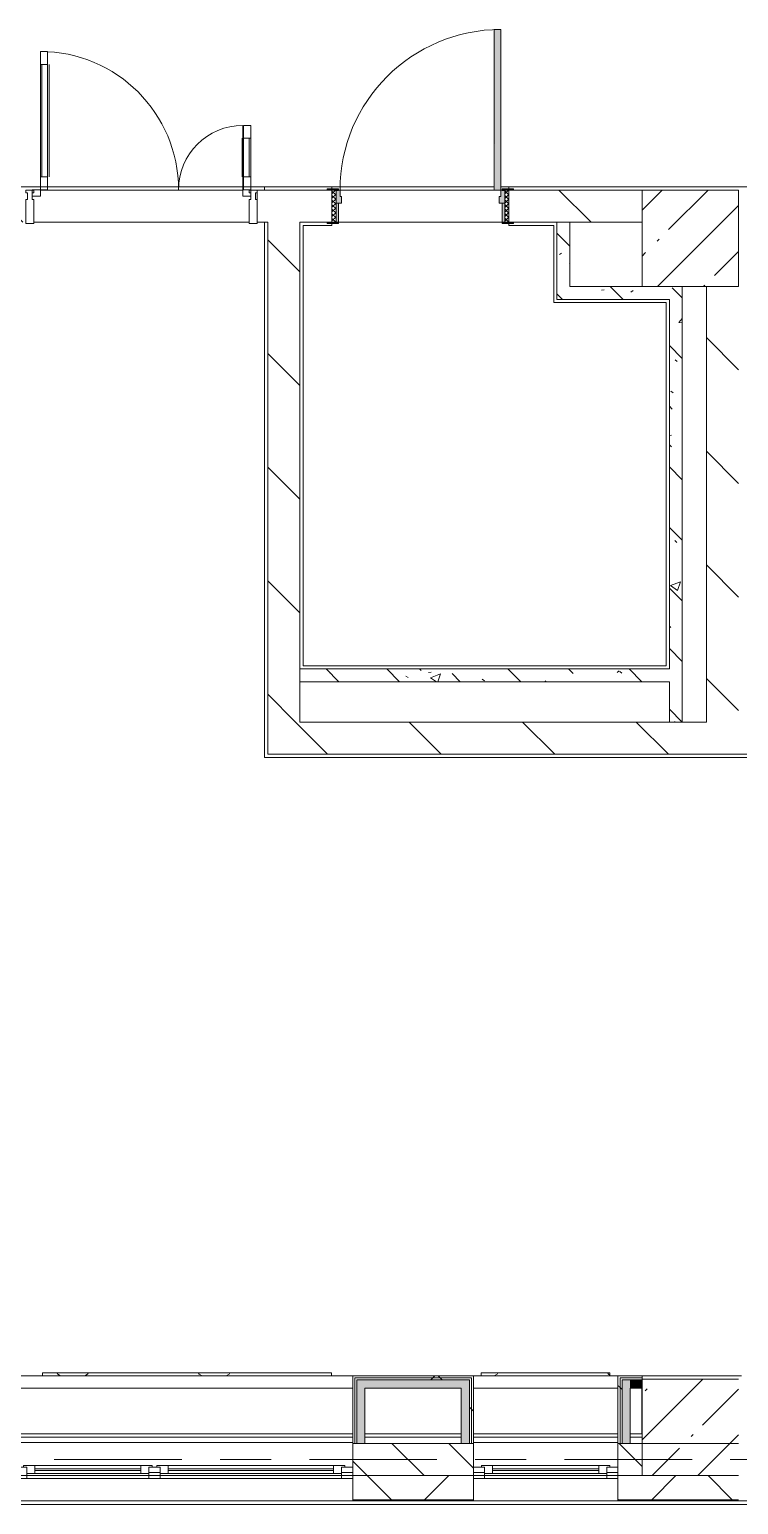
# Model space of a CAD drawing. Header units: millimetres. Extents: x 54725 to 263872, y -8553 to 29614.
# Drawn here: x 149709 to 154122, y -280 to 8900 of the extents above; entities that cross this region are included whole.
import ezdxf

# ---------------------------------------------------------------- set-up
doc = ezdxf.new("R2010")
doc.units = ezdxf.units.MM
doc.linetypes.add('Осевая', pattern=[1587.5, 317.5, -238.125, 793.75, -238.125])
for name, color, linetype, lineweight, true_color in [('A-DETL-GENF-4', 7, 'Continuous', 5, 0xaaaaaa), ('A-DOOR-3', 7, 'Continuous', 5, 0xaaaaaa), ('A-DOOR-4', 7, 'Continuous', 5, 0xe2e2e2), ('A-DOOR-FRAM-2', 7, 'Continuous', 5, 0xe2e2e2), ('A-DOOR-FRAM-3', 7, 'Continuous', 5, 0xaaaaaa), ('A-FLOR-1', 7, 'Continuous', 5, 0xaaaaaa), ('I-WALL-1', 7, 'Continuous', 5, 0xe7e7e7), ('I-WALL-5', 7, 'Continuous', 5, 0x787878), ('Знаки-1', 7, 'Continuous', 5, 0x787878)]:
    doc.layers.add(name, color=color, linetype=linetype, lineweight=lineweight, true_color=true_color)
for name, color, linetype, lineweight in [('A-GLAZ-2', 7, 'Continuous', 5), ('A-GLAZ-CWMG-3', 7, 'Continuous', 5), ('A-WALL', 7, 'Continuous', 9), ('A-WALL-4', 7, 'Continuous', 5), ('I-WALL-3', 7, 'Continuous', 5), ('S-COLS', 7, 'Continuous', 5), ('Знаки', 7, 'Continuous', 5), ('Оси-2', 7, 'Осевая', 9)]:
    doc.layers.add(name, color=color, linetype=linetype, lineweight=lineweight)
pattern_1 = [(135, (136861.56, 0), (-353.553, -353.553), [])]
pattern_2 = [(135, (136861.56, 0), (-377.17, -377.17), [533.4, -88.9, 17.78, -88.9]), (135, (136861.56, 376.94), (-377.17, -377.17), []), (50, (136861.56, 0), (637.645, -55.787), [66.675, -733.425]), (355, (136861.56, 0), (-123.35, 668.7), [53.34, -586.74]), (100.451, (136914.7, -4.65), (514.299, 612.908), [56.665, -623.315]), (46.184, (136861.6, 177.8), (948.776, -147.15), [100.01, -1100.137]), (96.636, (136940.6, 165.5), (830.91, 865.997), [85, -934.973]), (351.184, (136861.6, 177.8), (830.92, 865.99), [80.01, -880.11]), (21, (136950.46, 133.35), (530.65, -357.928), [66.675, -733.425]), (326, (136950.46, 133.35), (216.308, 644.658), [53.34, -586.74]), (71.451, (136994.7, 103.5), (746.96, 286.724), [56.665, -623.315]), (37.5, (136861.56, 0), (10.8105, 295.9426), [16.764, -562.864, 16.764, -578.866, -588.962]), (37.5, (136861.56, 0), (10.8105, 295.9426), [-1175.258, 16.764, -572.198]), (7.5, (136861.56, 0), (233.869, 350.632), [16.764, -322.834, 16.764, -549.529, -224.472]), (7.5, (136861.56, 0), (233.869, 350.632), [-905.891, 16.764, -207.708]), (327.5, (136663.31, 0), (474.5678, -20.0513), [16.764, -205.486, 16.764, -676.656, -920.115]), (327.5, (136663.31, 0), (474.5678, -20.0513), [-915.67, 16.764, -903.351]), (317.5, (136574.4, 0), (518.452, 88.993), [16.764, -272.161, 16.764, -443.738, -653.415]), (317.5, (136574.4, 0), (518.452, 88.993), [-749.427, 16.764, -636.651])]
pattern_3 = [(45, (136861.56, 0), (-530.33, 530.33), []), (135, (136861.56, 0), (-530.33, -530.33), [])]

# ---------------------------------------------------------------- blocks, each defined once
blk = doc.blocks.new('120_Окно_СКБ_2Ст - 120_Окно_СКБ_2Ст 2100х2500 _мал створка справа_-22445857-Общий план 1 этажа с размещением фрагментов 1_10-1_12')
at = {"layer": 'A-GLAZ-2'}
for p, q in [((-1050, -127), (-1050, -57)), ((-1050, -57), (-980, -57)), ((1050, -57), (-1050, -57)), ((-980, -57), (-980, -127)), ((150, -87), (-980, -87)), ((-980, -87), (-980, -127)), ((-930, -137), (-930, -87)), ((100, -137), (100, -87)), ((150, -127), (150, -57)), ((150, -57), (220, -57)), ((150, -127), (150, -87)), ((220, -57), (220, -127)), ((980, -87), (220, -87)), ((220, -87), (220, -127)), ((270, -137), (270, -87)), ((930, -137), (930, -87)), ((980, -127), (980, -57)), ((980, -57), (1050, -57)), ((980, -127), (980, -87)), ((1050, -57), (1050, -127)), ((-980, -127), (-1050, -127)), ((-1050, -127), (-1000, -127)), ((-980, -127), (-1000, -127)), ((-1000, -127), (-1000, -137)), ((-1000, -137), (170, -137)), ((170, -137), (-1000, -137)), ((-930, -107), (100, -107)), ((100, -117), (-930, -117)), ((220, -127), (150, -127)), ((170, -127), (150, -127)), ((170, -127), (200, -127)), ((170, -137), (170, -127)), ((220, -127), (200, -127)), ((200, -127), (200, -137)), ((200, -137), (1000, -137)), ((1000, -137), (200, -137)), ((270, -107), (930, -107)), ((930, -117), (270, -117)), ((1050, -127), (980, -127)), ((1000, -127), (980, -127)), ((1000, -127), (1050, -127)), ((1000, -137), (1000, -127))]:
    blk.add_line(p, q, dxfattribs=at)
blk = doc.blocks.new('120_Окно_СКБ_1Ст - 120_Окно_СКБ_1Ст 900х2500_h_-V153-Общий план 1 этажа с размещением фрагментов 1_10-1_12')
at = {"layer": 'A-GLAZ-2'}
for p, q in [((-450, -127), (-450, -57)), ((-450, -57), (-380, -57)), ((450, -57), (-450, -57)), ((-380, -57), (-380, -127)), ((380, -87), (-380, -87)), ((-380, -87), (-380, -127)), ((-330, -137), (-330, -87)), ((330, -137), (330, -87)), ((380, -127), (380, -57)), ((380, -57), (450, -57)), ((380, -127), (380, -87)), ((450, -57), (450, -127)), ((-380, -127), (-450, -127)), ((-450, -127), (-400, -127)), ((-380, -127), (-400, -127)), ((-400, -127), (-400, -137)), ((-400, -137), (400, -137)), ((400, -137), (-400, -137)), ((-330, -107), (330, -107)), ((330, -117), (-330, -117)), ((450, -127), (380, -127)), ((400, -127), (380, -127)), ((400, -127), (450, -127)), ((400, -137), (400, -127))]:
    blk.add_line(p, q, dxfattribs=at)
blk = doc.blocks.new('BSC_Колонна _Прямоугольная - 600х600-V231-Общий план 1 этажа с размещением фрагментов 1_10-1_12')
at = {"layer": 'S-COLS'}
h = blk.add_hatch(dxfattribs=at)
h.set_pattern_fill('FP_180', color=256, style=0, pattern_type=2)
h.set_pattern_definition([(45, (-16960, -7600), (-285.123, 285.123), []), (45, (-16674.88, -7600), (-285.123, 285.123), [504.031, -100.806, 16.764, -84.042])])
h.paths.add_polyline_path([(100, -300), (300, -300), (300, 300), (-300, 300), (-300, -300)])
for p, q in [((300, 300), (-300, 300)), ((-300, 300), (-300, -300)), ((300, -300), (300, 300)), ((-300, -300), (300, -300))]:
    blk.add_line(p, q, dxfattribs=at)
blk = doc.blocks.new('110_Дверь_СКБ_1Ст_Внутренняя1 - Д-4 1100x2100h_су мгн-31800557-Общий план 1 этажа с размещением фрагментов 1_10-1_12')
at = {"layer": 'A-DOOR-3'}
h = blk.add_hatch(dxfattribs=at)
h.set_pattern_fill('FP_20', color=256, style=0, pattern_type=2)
h.set_pattern_definition([(135, (1751.41, 164.685), (-14.14214, -14.14214), []), (225, (1751.41, 164.685), (14.14214, -14.14214), [])])
h.paths.add_polyline_path([(562.5, 100), (537.5, 100), (537.5, -100), (562.5, -100)])
at = {"layer": 'A-DOOR-4'}
h = blk.add_hatch(color=256, dxfattribs=at)
h.paths.add_polyline_path([(537.5, 100), (512.5, 100), (512.5, 60), (502.5, 60), (502.5, 20), (537.5, 20)])
h.paths.add_polyline_path([(-477.5, 20), (-477.5, 60), (-487.5, 60), (-487.5, 100), (-512.5, 100), (-512.5, 20), (-487.5, 20)])
at = {"layer": 'A-DOOR-FRAM-2'}
for points in [[(512.5, 100), (512.5, 1100), (472.5, 1100), (477.4, 100)], [(-497.5, 100), (-497.5, 108), (-567.5, 108), (-567.5, 100), (-512.5, 100)], [(592.5, 108), (522.5, 108), (522.5, 100), (592.5, 100)], [(-497.5, 20), (-512.5, 20), (-512.5, -100), (-497.5, -100), (-497.5, -2.9)], [(537.5, -100), (537.5, 20), (522.5, 20), (522.5, -100)], [(-497.5, -108), (-497.5, -100), (-567.5, -100), (-567.5, -108), (-512.5, -108)], [(592.5, -100), (522.5, -100), (522.5, -108), (592.5, -108)]]:
    blk.add_hatch(color=256, dxfattribs=at).paths.add_polyline_path(points)
at = {"layer": 'A-DOOR-FRAM-3'}
h = blk.add_hatch(dxfattribs=at)
h.set_pattern_fill('FP_21', color=256, style=0, pattern_type=2)
h.set_pattern_definition([(45, (-371.384, 164.685), (-14.1421, 14.1421), []), (135, (-371.384, 164.685), (-14.1421, -14.1421), [])])
h.paths.add_polyline_path([(-512.5, 100), (-537.5, 100), (-537.5, -100), (-512.5, -100), (-512.5, -46.8)])
at = {"layer": 'A-DOOR-3'}
for p, q in [((512.5, 1100), (472.5, 1100)), ((472.5, 1100), (472.5, 100)), ((512.5, 100), (512.5, 1100)), ((472.5, 100), (512.5, 100))]:
    blk.add_line(p, q, dxfattribs=at)
blk.add_arc((512.5, 100), 1000, 90, 180, dxfattribs=at)
at = {"layer": 'A-DOOR-FRAM-3'}
for p, q in [((-497.5, 108), (-567.5, 108)), ((-567.5, 108), (-567.5, 100)), ((-567.5, 100), (-497.5, 100)), ((-512.5, 100), (-537.5, 100)), ((-537.5, 100), (-537.5, -100)), ((-487.5, 100), (-512.5, 100)), ((-512.5, 100), (-512.5, 20)), ((-512.5, -100), (-512.5, 100)), ((-497.5, 100), (-512.5, 100)), ((-512.5, 100), (-512.5, 99)), ((-512.5, 99), (-497.5, 99)), ((-497.5, 100), (-497.5, 108)), ((-497.5, 99), (-497.5, 100)), ((-487.5, 60), (-487.5, 100)), ((512.5, 100), (512.5, 60)), ((537.5, 100), (512.5, 100)), ((592.5, 108), (522.5, 108)), ((522.5, 108), (522.5, 100)), ((537.5, 100), (522.5, 100)), ((522.5, 100), (522.5, 99)), ((522.5, 100), (592.5, 100)), ((522.5, 99), (537.5, 99)), ((537.5, 20), (537.5, 100)), ((562.5, 100), (537.5, 100)), ((537.5, 100), (537.5, -100)), ((537.5, 99), (537.5, 100)), ((562.5, -100), (562.5, 100)), ((592.5, 100), (592.5, 108)), ((-512.5, 20), (-477.5, 20)), ((-497.5, 20), (-512.5, 20)), ((-512.5, 20), (-512.5, -100)), ((-497.5, -100), (-497.5, 20)), ((-477.5, 60), (-487.5, 60)), ((-477.5, 20), (-477.5, 60)), ((512.5, 60), (502.5, 60)), ((502.5, 60), (502.5, 20)), ((502.5, 20), (537.5, 20)), ((537.5, 20), (522.5, 20)), ((522.5, 20), (522.5, -100)), ((537.5, -100), (537.5, 20)), ((-497.5, -100), (-567.5, -100)), ((-567.5, -100), (-567.5, -108)), ((-567.5, -108), (-497.5, -108)), ((-537.5, -100), (-512.5, -100)), ((-512.5, -100), (-497.5, -100)), ((-497.5, -108), (-497.5, -100)), ((522.5, -100), (537.5, -100)), ((592.5, -100), (522.5, -100)), ((522.5, -100), (522.5, -108)), ((522.5, -108), (592.5, -108)), ((537.5, -100), (562.5, -100)), ((592.5, -108), (592.5, -100))]:
    blk.add_line(p, q, dxfattribs=at)
blk = doc.blocks.new('Съемный металлический экран с перфорацией - E1-V249-Общий план 1 этажа с размещением фрагментов 1_10-1_12')
at = {"layer": 'Знаки-1'}
h = blk.add_hatch(dxfattribs=at)
h.set_pattern_fill('FP_195', color=256, style=0, pattern_type=2)
h.set_pattern_definition([(0, (-12834.48, -520), (0, 254), [68.059, -371.882]), (60, (-12707.48, -485.97), (-219.9705, 127), [68.059, -371.882]), (120, (-12673.44, -358.97), (-219.9705, -127), [68.059, -371.882]), (30, (-12766.4, -520), (-5e-05, 508), [68.059, -439.941]), (30, (-12893.4, -300.03), (-5e-05, 508), [68.059, -439.941]), (150, (-12834.48, -520), (-439.941, -254), [68.059, -439.941]), (150, (-12707.48, -300.03), (-439.941, -254), [68.059, -439.941]), (90, (-12673.44, -427.03), (-439.941, 254), [68.059, -439.941]), (90, (-12927.44, -427.03), (-439.941, 254), [68.059, -439.941])])
h.paths.add_polyline_path([(1800, 0), (1800, 20), (0, 20), (0, 0), (815.6, 0)])
at = {"layer": 'Знаки'}
for p, q in [((1800, 20), (0, 20)), ((0, 20), (0, 0)), ((1800, 0), (1800, 20))]:
    blk.add_line(p, q, dxfattribs=at)
blk = doc.blocks.new('Съемный металлический экран с перфорацией - E2-V251-Общий план 1 этажа с размещением фрагментов 1_10-1_12')
at = {"layer": 'Знаки-1'}
h = blk.add_hatch(dxfattribs=at)
h.set_pattern_fill('FP_197', color=256, style=0, pattern_type=2)
h.set_pattern_definition([(0, (-15565.85, -520), (0, 254), [68.059, -371.882]), (60, (-15438.85, -485.97), (-219.9705, 127), [68.059, -371.882]), (120, (-15404.82, -358.97), (-219.9705, -127), [68.059, -371.882]), (30, (-15497.8, -520), (-5e-05, 508), [68.059, -439.941]), (30, (-15624.8, -300.03), (-5e-05, 508), [68.059, -439.941]), (150, (-15565.85, -520), (-439.941, -254), [68.059, -439.941]), (150, (-15438.85, -300.03), (-439.941, -254), [68.059, -439.941]), (90, (-15404.82, -427.03), (-439.941, 254), [68.059, -439.941]), (90, (-15658.82, -427.03), (-439.941, 254), [68.059, -439.941])])
h.paths.add_polyline_path([(0, 0), (800, 0), (800, 20), (0, 20)])
at = {"layer": 'Знаки'}
for p, q in [((800, 20), (0, 20)), ((0, 20), (0, 0)), ((800, 0), (800, 20))]:
    blk.add_line(p, q, dxfattribs=at)
blk = doc.blocks.new('Прямоугольный импост - Импост структурный с накладкой - 190мм-32633035-Общий план 1 этажа с размещением фрагментов 1_10-1_12')
at = {"layer": 'A-GLAZ-CWMG-3'}
for p, q in [((-50, 40), (-50, 190)), ((-50, 190), (0, 190)), ((0, 190), (0, 40)), ((-40, 40), (-50, 40)), ((-50, -17), (-50, 0)), ((-50, 0), (-40, 0)), ((-40, 0), (-40, 40)), ((-10, 40), (-10, 0)), ((0, 40), (-10, 40)), ((-10, 0), (0, 0)), ((0, 0), (0, -17)), ((0, -17), (-50, -17))]:
    blk.add_line(p, q, dxfattribs=at)
blk = doc.blocks.new('Дверь_Витражная_остекление_ - ВВ-6 остекление-32633143-Общий план 1 этажа с размещением фрагментов 1_10-1_12')
at = {"layer": 'A-DETL-GENF-4'}
for p, q in [((-630, 880), (-585, 880)), ((-630, 880), (-630, 20)), ((-585, 880), (-630, 880)), ((-630, 880), (-630, 20)), ((-585, 880), (-585, 20)), ((-585, 20), (-585, 880)), ((-630, 800), (-585, 800)), ((-620, 800), (-620, 100)), ((-576, 800), (-576, 100)), ((680, 420), (635, 420)), ((635, 420), (635, 20)), ((680, 420), (635, 420)), ((635, 420), (635, 20)), ((680, 420), (680, 20)), ((680, 20), (680, 420)), ((626, 340), (626, 100)), ((680, 340), (635, 340)), ((670, 340), (670, 100)), ((-630, 100), (-585, 100)), ((680, 100), (635, 100)), ((-585, 20), (-630, 20)), ((-630, 20), (-585, 20))]:
    blk.add_line(p, q, dxfattribs=at)
at = {"layer": 'A-DOOR-3'}
for p, q in [((-630, 880), (-630, 20)), ((630, 420), (630, 20)), ((-630, 20), (-680, 20)), ((-680, 20), (-680, -20)), ((-630, -20), (-630, 20)), ((680, 20), (630, 20)), ((630, 20), (630, -20)), ((680, -20), (680, 20)), ((-680, -20), (-630, -20)), ((630, -20), (680, -20))]:
    blk.add_line(p, q, dxfattribs=at)
for centre, radius, start, end in [((-630, 20), 860, 360, 90), ((630, 20), 400, 90, 180)]:
    blk.add_arc(centre, radius, start, end, dxfattribs=at)
blk = doc.blocks.new('Прямоугольный импост - Импост структурный с накладкой - 190мм-33226183-Общий план 1 этажа с размещением фрагментов 1_10-1_12')
at = {"layer": 'A-GLAZ-CWMG-3'}
for p, q in [((0, 190), (-50, 190)), ((-50, 190), (-50, 40)), ((0, 40), (0, 190)), ((-50, 40), (-40, 40)), ((-40, 0), (-50, 0)), ((-50, 0), (-50, -17)), ((-40, 40), (-40, 0)), ((-10, 0), (-10, 40)), ((-10, 40), (0, 40)), ((0, 0), (-10, 0)), ((0, -17), (0, 0)), ((-50, -17), (0, -17))]:
    blk.add_line(p, q, dxfattribs=at)
blk = doc.blocks.new('Зашивка приборов отопления19 - Зашивка приборов отопления-33282289-Общий план 1 этажа с размещением фрагментов 1_10-1_12')
at = {"layer": 'A-WALL-4'}
for p, q in [((12140, 520), (10058.6, 520)), ((10058.6, 520), (10058.6, 445)), ((10058.6, 445), (12140, 445)), ((12140, 445), (10060.9, 445)), ((10060.9, 445), (10060.9, 105)), ((10060.9, 105), (12140, 105))]:
    blk.add_line(p, q, dxfattribs=at)
blk = doc.blocks.new('Зашивка приборов отопления20 - Зашивка приборов отопления-33282357-Общий план 1 этажа с размещением фрагментов 1_10-1_12')
at = {"layer": 'A-WALL-4'}
for p, q in [((10960, 520), (10060, 520)), ((10060, 445), (10960, 445)), ((10960, 445), (10060.9, 445)), ((10060.9, 445), (10060.9, 105)), ((10060.9, 105), (10960, 105))]:
    blk.add_line(p, q, dxfattribs=at)

msp = doc.modelspace()

# ---------------------------------------------------------------- hatches: boundary and pattern name
at = {"layer": 'A-WALL-4'}
h = msp.add_hatch(dxfattribs=at)
h.set_pattern_fill('FP_62', color=256, style=0, pattern_type=2)
h.set_pattern_definition([(135, (136861.56, 0), (-176.7767, -176.7767), [])])
h.paths.add_polyline_path([(143691.6, -100), (144521.6, -100), (144521.6, 100), (143691.6, 100), (143691.6, -80)])
h.paths.add_polyline_path([(153521.6, -100), (153521.6, 100), (153371.6, 100), (153371.6, -100)])
h.paths.add_polyline_path([(165171.3, -100), (165171.3, 100), (164171.6, 100), (164171.6, -100), (164763.5, -100)])
h.paths.add_polyline_path([(152177.8, -100), (152471.6, -100), (152471.6, 100), (151721.6, 100), (151721.6, -100)])
h.paths.add_polyline_path([(156221.6, -100), (157571.6, -100), (157571.6, 100), (156221.6, 100), (156221.6, -80)])
h.paths.add_polyline_path([(148871.6, -100), (149021.6, -100), (149021.6, 100), (148871.6, 100), (148871.6, -80)])
h.paths.add_polyline_path([(163271.6, -100), (163271.6, 100), (163021.6, 100), (163021.6, -100), (163190.3, -100)])
h.paths.add_polyline_path([(146221.3, -100), (146771.6, -100), (146771.6, 100), (146021.3, 100), (146021.3, -100), (146201.3, -100)])
h.paths.add_polyline_path([(162296.6, -100), (162421.6, -100), (162421.6, 100), (162296.6, 100), (162296.6, -80)])
h.paths.add_polyline_path([(158771.6, -100), (158771.6, 100), (158471.6, 100), (158471.6, -100)])
h.paths.add_polyline_path([(159496.6, -100), (159496.6, 100), (159371.6, 100), (159371.6, -100)])
h = msp.add_hatch(dxfattribs=at)
h.set_pattern_fill('FP_84', color=256, style=0, pattern_type=2)
h.set_pattern_definition([(45, (136861.56, 0), (-353.5534, 353.5534), []), (135, (136861.56, 0), (-353.5534, -353.5534), [])])
h.paths.add_polyline_path([(207240, -250), (207521.6, -250), (207521.6, -100), (203921.6, -100), (203921.6, -250), (205142.4, -250)])
h.paths.add_polyline_path([(209141.6, -250), (209141.6, -100), (208421.6, -101.8), (208421.6, -250)])
h.paths.add_polyline_path([(210841.6, -250), (212561.6, -250), (212561.6, -100), (210841.6, -100)])
h.paths.add_polyline_path([(201121.6, -250), (201121.6, -100), (200571.6, -100), (200571.6, -250), (200947.2, -250)])
h.paths.add_polyline_path([(196121.6, -250), (196871.6, -250), (196871.6, -100), (196121.6, -100), (196121.6, -132.4)])
h.paths.add_polyline_path([(198471.6, -250), (198471.6, -100), (197771.6, -100), (197771.6, -250)])
h.paths.add_polyline_path([(194021.6, -250), (194021.6, -100), (193271.6, -100), (193271.6, -250)])
h.paths.add_polyline_path([(203021.6, -250), (203021.6, -100), (202021.6, -100), (202021.6, -250)])
h.paths.add_polyline_path([(186263.9, -250), (186633.1, -250), (186633.1, -100), (185921.6, -100), (185921.6, -250)])
h.paths.add_polyline_path([(185021.6, -250), (185021.6, -100), (184271.6, -100), (184271.6, -250)])
h.paths.add_polyline_path([(190171.6, -250), (190171.6, -100), (188733.1, -100), (188733.1, -250)])
h.paths.add_polyline_path([(181171.6, -250), (181171.6, -100), (179599.1, -100), (179599.1, -250), (179971.1, -250)])
h.paths.add_polyline_path([(170731.6, -250), (170731.6, -100), (169871.6, -100), (169871.6, -250)])
h.paths.add_polyline_path([(176801.6, -250), (177499.1, -250), (177499.1, -100), (176801.6, -100), (176801.6, -180.4)])
h.paths.add_polyline_path([(174851.6, -250), (175901.6, -250), (175901.6, -100), (174851.6, -100), (174851.6, -185.3)])
h.paths.add_polyline_path([(167071.6, -250), (167071.6, -100), (166071.3, -100), (166071.3, -250)])
h.paths.add_polyline_path([(172831.6, -250), (173951.6, -250), (173951.6, -100), (172831.6, -100), (172831.6, -190.3)])
h.paths.add_polyline_path([(164171.6, -250), (165171.3, -250), (165171.3, -100), (164171.6, -100), (164171.6, -211.8)])
h.paths.add_polyline_path([(163271.6, -250), (163271.6, -100), (162296.6, -100), (162296.6, -250), (163190.3, -250)])
h.paths.add_polyline_path([(159496.6, -250), (159496.6, -100), (158471.6, -100), (158471.6, -250), (158995.1, -250)])
h.paths.add_polyline_path([(157571.6, -250), (157571.6, -100), (156221.6, -100), (156221.6, -250), (156897.4, -250)])
h.paths.add_polyline_path([(153371.6, -250), (154121.6, -250), (154121.6, -100), (153371.6, -100), (153371.6, -238.7)])
h.paths.add_polyline_path([(152471.6, -250), (152471.6, -100), (151721.6, -100), (151721.6, -250)])
h.paths.add_polyline_path([(148871.6, -250), (149621.6, -248), (149621.6, -100), (148871.6, -100), (148871.6, -249.9)])
h.paths.add_polyline_path([(136971.6, -250), (140591.6, -250), (140591.6, -100), (136601.6, -100), (136601.6, -250), (136751.6, -250)])
h.paths.add_polyline_path([(143691.6, -250), (145121.3, -250), (145121.3, -100), (143691.6, -100), (143691.6, -115.9)])
h.paths.add_polyline_path([(146021.3, -250), (146771.6, -250), (146771.6, -100), (146021.3, -100), (146021.3, -115.9)])
at = {"layer": 'I-WALL-1'}
for points in [[(151746.6, 100), (151796.6, 100), (151796.6, 495), (151746.6, 495), (151746.6, 120)], [(152446.6, 445), (152446.6, 495), (151796.6, 495), (151796.6, 445), (152396.6, 445)], [(153398.8, 100), (153446.6, 100), (153446.6, 495), (153396.6, 495), (153396.6, 100)], [(153520.2, 445), (153521.6, 445), (153521.6, 495), (153446.6, 495), (153446.6, 445)], [(152446.6, 100), (152446.6, 445), (152396.6, 445), (152396.6, 100)]]:
    msp.add_hatch(color=256, dxfattribs=at).paths.add_polyline_path(points)
at = {"layer": 'I-WALL-3'}
h = msp.add_hatch(dxfattribs=at)
h.set_pattern_fill('FP_83', color=256, style=0, pattern_type=2)
h.set_pattern_definition(pattern_1)
h.paths.add_polyline_path([(149621.6, 7700), (149686.6, 7700), (149686.6, 7900), (149621.6, 7900)])
h.paths.add_polyline_path([(151191.6, 7700), (151591.6, 7700), (151591.6, 7900), (151126.6, 7894.4), (151126.6, 7700), (151171.6, 7700)])
h.paths.add_polyline_path([(152721.6, 7700), (153521.6, 7700), (153521.6, 7900), (152691.6, 7900), (152691.6, 7700), (152702.2, 7700)])
h = msp.add_hatch(dxfattribs=at)
h.set_pattern_fill('FP_83', color=256, style=0, pattern_type=2)
h.set_pattern_definition(pattern_1)
h.paths.add_polyline_path([(151391.6, 4590), (151391.6, 7700), (151191.6, 7700), (151191.6, 4590), (151259, 4590)])
h = msp.add_hatch(dxfattribs=at)
h.set_pattern_fill('FP_83', color=256, style=0, pattern_type=2)
h.set_pattern_definition(pattern_1)
h.paths.add_polyline_path([(153921.6, 4590), (154121.6, 4590), (154121.6, 7300), (153921.6, 7300), (153921.6, 4610)])
h = msp.add_hatch(dxfattribs=at)
h.set_pattern_fill('FP_83', color=256, style=0, pattern_type=2)
h.set_pattern_definition(pattern_1)
h.paths.add_polyline_path([(157351.6, 4390), (157371.6, 4390), (157371.6, 4590), (151191.6, 4590), (151191.6, 4390), (156897.4, 4390)])
h = msp.add_hatch(dxfattribs=at)
h.set_pattern_fill('FP_190', color=256, style=0, pattern_type=2)
h.set_pattern_definition(pattern_3)
h.paths.add_polyline_path([(151734.1, 507.5), (152471.6, 507.5), (152471.6, 520), (151734.1, 520)])
h = msp.add_hatch(dxfattribs=at)
h.set_pattern_fill('FP_190', color=256, style=0, pattern_type=2)
h.set_pattern_definition(pattern_3)
h.paths.add_polyline_path([(151746.6, 495), (152459.1, 495), (152459.1, 507.5), (151746.6, 507.5)])
h = msp.add_hatch(dxfattribs=at)
h.set_pattern_fill('FP_190', color=256, style=0, pattern_type=2)
h.set_pattern_definition(pattern_3)
h.paths.add_polyline_path([(152459.1, 100), (152459.1, 495), (152446.6, 495), (152446.6, 100)])
h = msp.add_hatch(dxfattribs=at)
h.set_pattern_fill('FP_190', color=256, style=0, pattern_type=2)
h.set_pattern_definition(pattern_3)
h.paths.add_polyline_path([(152471.6, 100), (152471.6, 507.5), (152459.1, 507.5), (152459.1, 100)])
h = msp.add_hatch(dxfattribs=at)
h.set_pattern_fill('FP_190', color=256, style=0, pattern_type=2)
h.set_pattern_definition(pattern_3)
h.paths.add_polyline_path([(153382.5, 100), (153384.1, 100), (153384.1, 520), (153371.6, 520), (153371.6, 100)])
h = msp.add_hatch(dxfattribs=at)
h.set_pattern_fill('FP_190', color=256, style=0, pattern_type=2)
h.set_pattern_definition(pattern_3)
h.paths.add_polyline_path([(153384.1, 100), (153396.6, 103.3), (153396.6, 507.5), (153384.1, 507.5), (153384.1, 120)])
at = {"layer": 'I-WALL-5'}
h = msp.add_hatch(dxfattribs=at)
h.set_pattern_fill('FP_115', color=256, style=0, pattern_type=2)
h.set_pattern_definition(pattern_2)
h.paths.add_polyline_path([(153071.6, 7220), (153071.6, 7700), (152991.6, 7700), (152991.6, 7220)])
h = msp.add_hatch(dxfattribs=at)
h.set_pattern_fill('FP_115', color=256, style=0, pattern_type=2)
h.set_pattern_definition(pattern_2)
h.paths.add_polyline_path([(153071.6, 7220), (153691.6, 7220), (153691.6, 7300), (153071.6, 7300), (153071.6, 7274)])
h = msp.add_hatch(dxfattribs=at)
h.set_pattern_fill('FP_115', color=256, style=0, pattern_type=2)
h.set_pattern_definition(pattern_2)
h.paths.add_polyline_path([(153771.6, 4590), (153771.6, 7300), (153691.6, 7300), (153691.6, 4590)])
h = msp.add_hatch(dxfattribs=at)
h.set_pattern_fill('FP_115', color=256, style=0, pattern_type=2)
h.set_pattern_definition(pattern_2)
h.paths.add_polyline_path([(153351.6, 4840), (153691.6, 4840), (153691.6, 4920), (151391.6, 4920), (151391.6, 4840), (152971.6, 4840)])
at = {"layer": 'S-COLS'}
h = msp.add_hatch(dxfattribs=at)
h.set_pattern_fill('FP_61', color=256, style=0, pattern_type=2)
h.set_pattern_definition([(45, (136861.56, 0), (-285.123, 285.123), []), (45, (137146.7, 0), (-285.123, 285.123), [504.031, -100.806, 16.764, -84.042])])
h.paths.add_polyline_path([(153751, -100), (154121.6, -100), (154121.6, 500), (153521.6, 500), (153521.6, -100), (153685.2, -100)])

# ---------------------------------------------------------------- linework, layer by layer
at = {"layer": 'A-FLOR-1'}
for p, q in [((139854.8, 7920), (152601.6, 7920)), ((151171.6, 7900), (151171.6, 7920)), ((151591.6, 7920), (151591.6, 7908)), ((152641.6, 7920), (155256.6, 7920)), ((152691.6, 7908), (152691.6, 7920)), ((151171.6, 4370), (151171.6, 7700)), ((151591.6, 7680), (151411.6, 7680)), ((151411.6, 7680), (151411.6, 4940)), ((151591.6, 7692), (151591.6, 7680)), ((152691.6, 7680), (152691.6, 7692)), ((152971.6, 7680), (152691.6, 7680)), ((152971.6, 7200), (152971.6, 7680)), ((153671.6, 7200), (152971.6, 7200)), ((153671.6, 4940), (153671.6, 7200)), ((151411.6, 4940), (153671.6, 4940)), ((157351.6, 4370), (151171.6, 4370)), ((153521.6, 520), (154140.7, 520)), ((151721.6, 445), (149641.6, 445)), ((153371.6, 445), (152471.6, 445)), ((153520.2, 160.3), (153520.2, 445)), ((149641.6, 160.3), (151721.6, 160.3)), ((151796.6, 160.3), (152396.6, 160.3)), ((152471.6, 160.3), (153371.6, 160.3)), ((153446.6, 160.3), (153520.2, 160.3))]:
    msp.add_line(p, q, dxfattribs=at)
at = {"layer": 'A-WALL'}
for p, q in [((153071.6, 7700), (152991.6, 7700)), ((151391.6, 4920), (151391.6, 4840)), ((153691.6, 4590), (153771.6, 4590)), ((151734.1, 507.5), (151734.1, 100)), ((152459.1, 507.5), (151734.1, 507.5)), ((151746.6, 495), (151746.6, 100)), ((152446.6, 495), (151746.6, 495)), ((152446.6, 100), (152446.6, 495)), ((152459.1, 100), (152459.1, 507.5)), ((153384.1, 507.5), (153384.1, 100)), ((153521.6, 507.5), (153384.1, 507.5)), ((153396.6, 495), (153396.6, 100)), ((153521.6, 495), (153396.6, 495)), ((152471.6, -100), (151721.6, -100)), ((154121.6, -100), (153371.6, -100)), ((151721.6, -250), (152471.6, -250)), ((151721.6, -253), (152471.6, -253)), ((153371.6, -250), (154121.6, -250)), ((153371.6, -253), (154121.6, -253))]:
    msp.add_line(p, q, dxfattribs=at)
at = {"layer": 'A-WALL-4'}
for p, q in [((151721.6, 100), (151721.6, -258)), ((152396.6, 100), (151796.6, 100)), ((152471.6, -258), (152471.6, 100)), ((153371.6, 100), (153371.6, -258)), ((154121.6, 100), (153446.6, 100)), ((149621.6, -100), (151721.6, -100)), ((152471.6, -100), (153371.6, -100)), ((146021.3, -258), (158471.6, -258)), ((209141.6, -280), (136571.6, -280))]:
    msp.add_line(p, q, dxfattribs=at)
at = {"layer": 'I-WALL-3'}
for p, q in [((149776.6, 7900), (151036.6, 7900)), ((151561.6, 7900), (151126.6, 7900)), ((151126.6, 7900), (151126.6, 7700)), ((151641.6, 7900), (152601.6, 7900)), ((153521.6, 7900), (152721.6, 7900)), ((151077, 7700), (149736.1, 7700)), ((151126.6, 7700), (151191.6, 7700)), ((151191.6, 7700), (151191.6, 4390)), ((151391.6, 7700), (151561.6, 7700)), ((151391.6, 4920), (151391.6, 7700)), ((152651.6, 7700), (151631.6, 7700)), ((152721.6, 7700), (152991.6, 7700)), ((152991.6, 7700), (152991.6, 7220)), ((153071.6, 7700), (153521.6, 7700)), ((153071.6, 7300), (153071.6, 7700)), ((153521.6, 7300), (153071.6, 7300)), ((153771.6, 4590), (153771.6, 7300)), ((153921.6, 7300), (153921.6, 4590)), ((152991.6, 7220), (153691.6, 7220)), ((153691.6, 7220), (153691.6, 4920)), ((153691.6, 4920), (151391.6, 4920)), ((151391.6, 4840), (153691.6, 4840)), ((151391.6, 4590), (151391.6, 4840)), ((153691.6, 4840), (153691.6, 4590)), ((153691.6, 4590), (151391.6, 4590)), ((153921.6, 4590), (153771.6, 4590)), ((151191.6, 4390), (157371.6, 4390)), ((151721.6, 520), (151721.6, 100)), ((152471.6, 520), (151721.6, 520)), ((152471.6, 100), (152471.6, 520)), ((153371.6, 520), (153371.6, 100)), ((153521.6, 520), (153371.6, 520)), ((153521.6, 445), (153521.6, 520)), ((151796.6, 100), (151796.6, 445)), ((151796.6, 445), (152396.6, 445)), ((152396.6, 445), (152396.6, 100)), ((153446.6, 100), (153446.6, 445)), ((153446.6, 445), (153521.6, 445)), ((149621.6, 140), (151721.6, 140)), ((151721.6, 100), (151796.6, 100)), ((151796.6, 140), (152396.6, 140)), ((152396.6, 100), (152471.6, 100)), ((152471.6, 140), (153371.6, 140)), ((153371.6, 100), (153446.6, 100)), ((153446.6, 140), (153521.6, 140)), ((150521.6, -80), (150451.6, -80)), ((151721.6, -80), (151653.4, -80)), ((152541.6, -80), (152471.6, -80)), ((153371.6, -80), (153301.6, -80))]:
    msp.add_line(p, q, dxfattribs=at)
at = {"layer": 'S-COLS'}
for p, q in [((154121.6, 500), (153521.6, 500)), ((153521.6, 500), (153521.6, -100)), ((153521.6, -100), (154121.6, -100))]:
    msp.add_line(p, q, dxfattribs=at)
at = {"layer": 'Оси-2'}
msp.add_line((146132.8, 0), (163121.6, 0), dxfattribs=at)

# ---------------------------------------------------------------- block references
at = {"layer": 'A-DOOR-3'}
for name, p in [('110_Дверь_СКБ_1Ст_Внутренняя1 - Д-4 1100x2100h_су мгн-31800557-Общий план 1 этажа с размещением фрагментов 1_10-1_12', (152129.1, 7800)), ('Дверь_Витражная_остекление_ - ВВ-6 остекление-32633143-Общий план 1 этажа с размещением фрагментов 1_10-1_12', (150406.6, 7883))]:
    msp.add_blockref(name, p, dxfattribs=at)
at = {"layer": 'A-GLAZ-2', "rotation": 180}
for name, p in [('120_Окно_СКБ_2Ст - 120_Окно_СКБ_2Ст 2100х2500 _мал створка справа_-22445857-Общий план 1 этажа с размещением фрагментов 1_10-1_12', (150671.6, -175)), ('120_Окно_СКБ_1Ст - 120_Окно_СКБ_1Ст 900х2500_h_-V153-Общий план 1 этажа с размещением фрагментов 1_10-1_12', (152921.6, -175))]:
    msp.add_blockref(name, p, dxfattribs=at)
at = {"layer": 'A-GLAZ-CWMG-3', "rotation": 180}
msp.add_blockref('Прямоугольный импост - Импост структурный с накладкой - 190мм-33226183-Общий план 1 этажа с размещением фрагментов 1_10-1_12', (149686.6, 7883), dxfattribs=at)
at = {"layer": 'A-GLAZ-CWMG-3', "extrusion": (0, 0, -1), "rotation": 180}
msp.add_blockref('Прямоугольный импост - Импост структурный с накладкой - 190мм-32633035-Общий план 1 этажа с размещением фрагментов 1_10-1_12', (-151126.6, 7883), dxfattribs=at)
at = {"layer": 'A-WALL-4'}
for name, p in [('Зашивка приборов отопления19 - Зашивка приборов отопления-33282289-Общий план 1 этажа с размещением фрагментов 1_10-1_12', (139581.6, 0)), ('Зашивка приборов отопления20 - Зашивка приборов отопления-33282357-Общий план 1 этажа с размещением фрагментов 1_10-1_12', (142411.6, 0))]:
    msp.add_blockref(name, p, dxfattribs=at)
at = {"layer": 'S-COLS'}
msp.add_blockref('BSC_Колонна _Прямоугольная - 600х600-V231-Общий план 1 этажа с размещением фрагментов 1_10-1_12', (153821.6, 7600), dxfattribs=at)
at = {"layer": 'Знаки'}
for name, p in [('Съемный металлический экран с перфорацией - E1-V249-Общий план 1 этажа с размещением фрагментов 1_10-1_12', (149789, 520)), ('Съемный металлический экран с перфорацией - E2-V251-Общий план 1 этажа с размещением фрагментов 1_10-1_12', (152520.4, 520))]:
    msp.add_blockref(name, p, dxfattribs=at)

doc.saveas('drawing.dxf')
